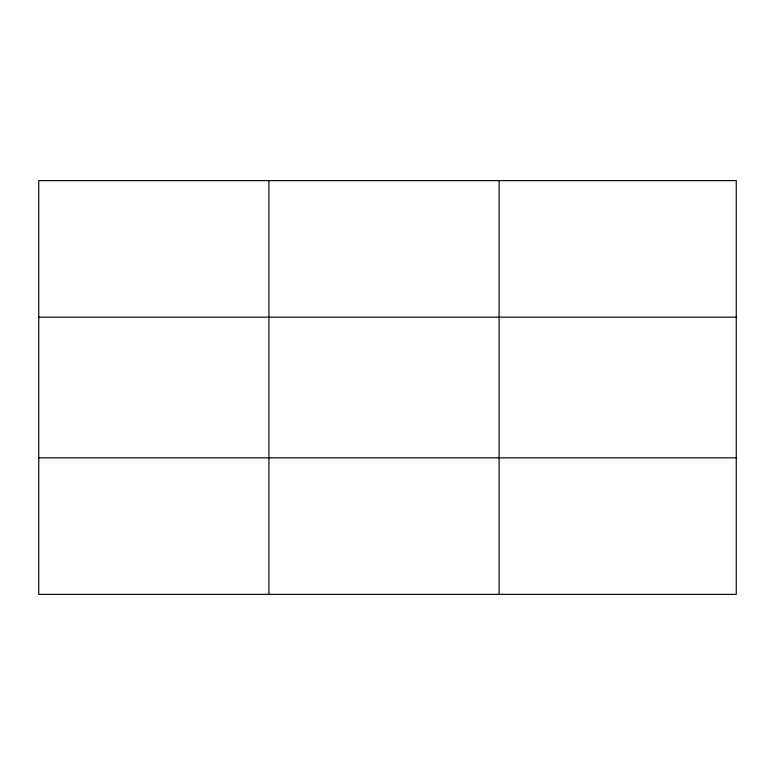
<?xml version="1.0" encoding="UTF-8"?>
<svg xmlns="http://www.w3.org/2000/svg" width="775" height="775" viewBox="0 0 775 775"><rect width="100%" height="100%" fill="white"/><g stroke="black" fill="none" stroke-linecap="round" stroke-linejoin="round"><path stroke-width="1.16" d="M268.925 180.614L268.925 594.386M499.1 180.614L499.1 594.386M736.25 457.841L736.25 594.386L38.75 594.386L38.75 180.614L736.25 180.614L736.25 457.841L38.75 457.841M38.75 317.159L736.25 317.159"/></g></svg>
